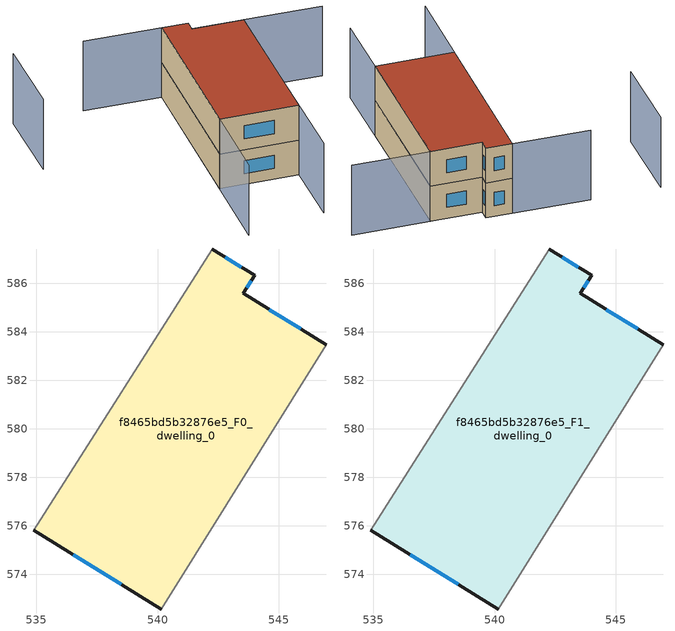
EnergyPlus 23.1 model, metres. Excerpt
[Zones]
f8465bd5b32876e5_F0_dwelling_0
 floor ground (EU_floor_Construction): 544,586.33 543.53,585.58 546.96,583.46 540.14,572.57 534.88,575.83 542.24,587.42 z0
 wall outside (EU_wall_Construction): 534.88,575.83 540.14,572.57 / 546.96,583.46 543.53,585.58 544,586.33 542.24,587.42 z0:3
 wall adiabatic (EU_wall_Construction): 540.14,572.57 546.96,583.46 / 542.24,587.42 534.88,575.83 z0:3
 window (EU_Window_Construction): 536.52,574.81 538.5,573.59 / 543.45,586.67 542.79,587.08 / 543.68,585.82 543.85,586.1 / 545.89,584.12 544.6,584.92 z0.93:2.07
f8465bd5b32876e5_F1_dwelling_0
 floor to f8465bd5b32876e5_F0_dwelling_0 (EU_floor_Construction): 544,586.33 543.53,585.58 546.96,583.46 540.14,572.57 534.88,575.83 542.24,587.42 z3
 wall outside (EU_wall_Construction): 534.88,575.83 540.14,572.57 / 546.96,583.46 543.53,585.58 544,586.33 542.24,587.42 z3:6
 wall adiabatic (EU_wall_Construction): 540.14,572.57 546.96,583.46 / 542.24,587.42 534.88,575.83 z3:6
 window (EU_Window_Construction): 536.52,574.81 538.5,573.59 / 543.45,586.67 542.79,587.08 / 543.68,585.82 543.85,586.1 / 545.89,584.12 544.6,584.92 z3.93:5.07
 roof outside (EU_roof_Construction): 540.14,572.57 546.96,583.46 543.53,585.58 544,586.33 542.24,587.42 534.88,575.83 z6
shading: 537.12,567.74 546.97,583.49 / 546.97,583.49 552.17,580.24 / 537.1,590.68 542.24,587.42 / 542.24,587.42 531.17,569.99 / 532.43,593.49 528.82,587.66 z0:6
[Building]
EU S2 Campaign: North Axis=0; Terrain=City; Solar Distribution=FullExterior
[Site:Location]
Montreal-Trudeau.Intl.AP: Latitude=45.4667; Longitude=-73.75; Time Zone=-5; Elevation=36
[SizingPeriod:WeatherFileDays]
AnnualSizingPeriod: Begin Month=1; Begin Day of Month=1; End Month=12; End Day of Month=31; Day of Week for Start Day=Monday; Use Weather File Daylight Saving Period=No; Use Weather File Rain and Snow Indicators=No
[MATERIAL]
EU_InternalMass_Material: Roughness=MediumRough; Thickness=0.1; Conductivity=1; Density=1800; Specific Heat=900; Thermal Absorptance=0.9; Solar Absorptance=0.7; Visible Absorptance=0.7
[MATERIAL:NOMASS] Roughness=MediumRough; Thermal Absorptance=0.9; Solar Absorptance=0.7; Visible Absorptance=0.7
Name | Thermal Resistance
EU_wall_NoMass; EU_floor_NoMass | 1.36485
EU_roof_NoMass | 2.55992
[WINDOWMATERIAL:SIMPLEGLAZINGSYSTEM]
EU_Window_SimpleGlazing: UFactor=3.92339; Solar Heat Gain Coefficient=0.8; Visible Transmittance=0.8
[CONSTRUCTION]
EU_wall_Construction: EU_wall_NoMass
EU_roof_Construction: EU_roof_NoMass
EU_floor_Construction: EU_floor_NoMass
EU_Window_Construction: EU_Window_SimpleGlazing
EU_InternalMass_Construction: EU_InternalMass_Material
[ZONE] Type=1; Multiplier=1; Ceiling Height=autocalculate; Floor Area=autocalculate; Part of Total Floor Area=Yes
Name | Volume
f8465bd5b32876e5_F0_dwelling_0 | 242.286
f8465bd5b32876e5_F1_dwelling_0 | 242.285
[INTERNALMASS] Construction=EU_InternalMass_Construction; Surface Area=80.7621
Name | Zone or ZoneList
f8465bd5b32876e5_F0_dwelling_0_EU_InternalMass | f8465bd5b32876e5_F0_dwelling_0
f8465bd5b32876e5_F1_dwelling_0_EU_InternalMass | f8465bd5b32876e5_F1_dwelling_0
[OTHEREQUIPMENT] Fuel Type=Electricity; Design Level Calculation Method=Watts/Area; Power per Zone Floor Area=1; Fraction Latent=0; Fraction Radiant=0; Fraction Lost=0; Carbon Dioxide Generation Rate=0; EndUse Subcategory=EU_Step8_InternalGains
Name | Zone or ZoneList or Space or SpaceList | Schedule
EU_Step8_InternalGain_f8465bd5b32876e5_F0_dwelling_0_f000 | f8465bd5b32876e5_F0_dwelling_0 | EU_Step8_GainSchedule_f8465bd5b32876e5_F0_dwelling_0_f000
EU_Step8_InternalGain_f8465bd5b32876e5_F1_dwelling_0_f000 | f8465bd5b32876e5_F1_dwelling_0 | EU_Step8_GainSchedule_f8465bd5b32876e5_F1_dwelling_0_f000
[ZONEVENTILATION:DESIGNFLOWRATE] Schedule=EU_AlwaysOn; Design Flow Rate Calculation Method=AirChanges/Hour; Air Changes per Hour=0.860309; Ventilation Type=Natural; Fan Pressure Rise=0; Fan Total Efficiency=1; Constant Term Coefficient=1; Temperature Term Coefficient=0; Velocity Term Coefficient=0; Velocity Squared Term Coefficient=0; Minimum Indoor Temperature=-100; Maximum Indoor Temperature=100; Delta Temperature=-100; Minimum Outdoor Temperature=-100; Maximum Outdoor Temperature=100; Maximum Wind Speed=40
Name | Zone or ZoneList or Space or SpaceList
EU_ConstantAir_f8465bd5b32876e5_F0_dwelling_0 | f8465bd5b32876e5_F0_dwelling_0
EU_ConstantAir_f8465bd5b32876e5_F1_dwelling_0 | f8465bd5b32876e5_F1_dwelling_0
[HVACTEMPLATE:THERMOSTAT] Constant Heating Setpoint=20; Constant Cooling Setpoint=50
EU_HeatOnly_f8465bd5b32876e5_F0_dwelling_0; EU_HeatOnly_f8465bd5b32876e5_F1_dwelling_0
[HVACTEMPLATE:ZONE:IDEALLOADSAIRSYSTEM] System Availability Schedule=EU_AlwaysOn; Maximum Heating Supply Air Temperature=50; Minimum Cooling Supply Air Temperature=13; Maximum Heating Supply Air Humidity Ratio=0.0156; Minimum Cooling Supply Air Humidity Ratio=0.0077; Heating Limit=NoLimit; Cooling Limit=NoLimit; Heating Availability Schedule=EU_AlwaysOn; Cooling Availability Schedule=EU_CoolingOff; Dehumidification Control Type=ConstantSensibleHeatRatio; Cooling Sensible Heat Ratio=0.7; Dehumidification Setpoint=60; Humidification Control Type=None; Humidification Setpoint=30; Outdoor Air Method=None; Outdoor Air Flow Rate per Person=0.00944; Outdoor Air Flow Rate per Zone Floor Area=0; Outdoor Air Flow Rate per Zone=0; Demand Controlled Ventilation Type=None; Outdoor Air Economizer Type=NoEconomizer; Heat Recovery Type=None; Sensible Heat Recovery Effectiveness=0.7; Latent Heat Recovery Effectiveness=0.65
Name | Template Thermostat
f8465bd5b32876e5_F0_dwelling_0 | EU_HeatOnly_f8465bd5b32876e5_F0_dwelling_0
f8465bd5b32876e5_F1_dwelling_0 | EU_HeatOnly_f8465bd5b32876e5_F1_dwelling_0
[SIZING:ZONE] Zone Cooling Design Supply Air Temperature Input Method=SupplyAirTemperature; Zone Cooling Design Supply Air Temperature=13; Zone Heating Design Supply Air Temperature Input Method=SupplyAirTemperature; Zone Heating Design Supply Air Temperature=50; Zone Cooling Design Supply Air Humidity Ratio=0.008; Zone Heating Design Supply Air Humidity Ratio=0.008; Cooling Design Air Flow Method=DesignDay; Cooling Design Air Flow Rate=0; Cooling Minimum Air Flow per Zone Floor Area=0.000762; Cooling Minimum Air Flow=0; Cooling Minimum Air Flow Fraction=0.2; Heating Design Air Flow Method=DesignDay; Heating Design Air Flow Rate=0; Heating Maximum Air Flow per Zone Floor Area=0.002032; Heating Maximum Air Flow=0.141576; Heating Maximum Air Flow Fraction=0.3; Account for Dedicated Outdoor Air System=No; Dedicated Outdoor Air System Control Strategy=NeutralSupplyAir; Dedicated Outdoor Air Low Setpoint Temperature for Design=autosize; Dedicated Outdoor Air High Setpoint Temperature for Design=autosize; Zone Load Sizing Method=Sensible Load Only No Latent Load; Zone Latent Cooling Design Supply Air Humidity Ratio Input Method=HumidityRatioDifference; Zone Cooling Design Supply Air Humidity Ratio Difference=0.005; Zone Latent Heating Design Supply Air Humidity Ratio Input Method=HumidityRatioDifference; Zone Humidification Design Supply Air Humidity Ratio Difference=0.005
f8465bd5b32876e5_F0_dwelling_0; f8465bd5b32876e5_F1_dwelling_0
[SCHEDULE:CONSTANT]
Name | Hourly Value
EU_AlwaysOn | 1
EU_CoolingOff | 0
[SCHEDULE:FILE] Column Number=1; Rows to Skip at Top=0; Number of Hours of Data=8760; Column Separator=Comma; Interpolate to Timestep=No; Minutes per Item=60; Adjust Schedule for Daylight Savings=Yes
Name | File
EU_Step8_GainSchedule_f8465bd5b32876e5_F0_dwelling_0_f000 | ../../schedules/f8465bd5b32876e5/f8465bd5b32876e5_F0_dwelling_0_f000_gain.csv
EU_Step8_GainSchedule_f8465bd5b32876e5_F1_dwelling_0_f000 | ../../schedules/f8465bd5b32876e5/f8465bd5b32876e5_F1_dwelling_0_f000_gain.csv
